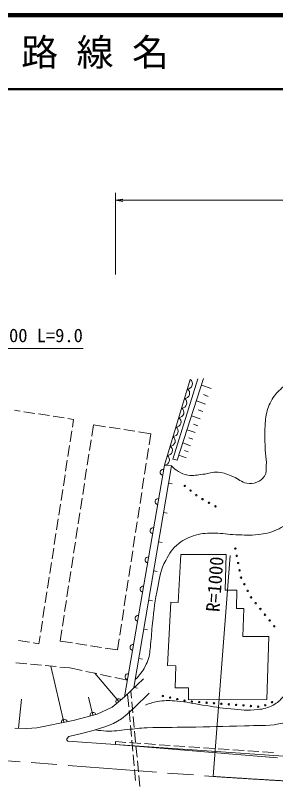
# Model space of a CAD drawing. Units: millimetres, scale not verified. Extents: x 40000 to 680000, y 20000 to 380000.
# Drawn here: x 179592 to 214804, y 276720 to 380000 of the extents above; entities that cross this region are included whole.
import ezdxf
from ezdxf.enums import TextEntityAlignment as Align

# ---------------------------------------------------------------- set-up
doc = ezdxf.new("R2010")
doc.units = ezdxf.units.MM
doc.header["$LTSCALE"] = 1000
doc.linetypes.add('CHAIN', pattern=[18.5, 12, -1.5, 3.5, -1.5])
for name, color, linetype, lineweight in [('M-BMK', 2, 'CHAIN', 13), ('M-STR-HTXT', 7, 'Continuous', 13), ('M-TTL', 2, 'Continuous', 140), ('M-TTL-LINE', 7, 'Continuous', 50), ('M-WORK', 1, 'Continuous', 13), ('引出線', 7, 'Continuous', 13)]:
    doc.layers.add(name, color=color, linetype=linetype, lineweight=lineweight)
doc.layers.add('M-TTL-TXT', color=7, linetype='Continuous')
doc.styles.add('ＭＳ ゴシック', font='')
doc.styles.get('ＭＳ ゴシック').set_extended_font_data('MS Gothic')

# ---------------------------------------------------------------- blocks, each defined once
blk = doc.blocks.new('open_arrow')
at = {"color": 0, "linetype": 'Continuous', "lineweight": -2}
blk.add_lwpolyline([(7.5, 1.25), (0, 0), (7.5, -1.25)], dxfattribs=at)

msp = doc.modelspace()

# ---------------------------------------------------------------- linework, layer by layer
at = {"layer": 'M-BMK'}
msp.add_line((168277, 280046), (206366, 277157), dxfattribs=at)
msp.add_arc((272798, 1274948), 1000000, 266.19092, 270.95263, dxfattribs=at)
at = {"layer": 'M-STR-HTXT'}
for p, q in [((193133, 345000), (193133, 356000)), ((193133, 355000), (247126, 355000)), ((206366, 277157), (208632, 307033))]:
    msp.add_line(p, q, dxfattribs=at)
at = {"layer": 'M-TTL'}
msp.add_line((680000, 380000), (40000, 380000), dxfattribs=at)
at = {"layer": 'M-TTL-LINE'}
msp.add_line((40000, 370000), (680000, 370000), dxfattribs=at)
at = {"layer": 'M-WORK'}
for p, q in [((199745, 319228), (203241, 330792)), ((200904, 320050), (204286, 330881)), ((205037, 330923), (201498, 319894)), ((206074, 329571), (204756, 330047)), ((205692, 328516), (205033, 328755)), ((205311, 327462), (204071, 327911)), ((180270, 326520), (179481, 326642)), ((182246, 326213), (180764, 326443)), ((204952, 326470), (204332, 326694)), ((184223, 325907), (182740, 326137)), ((186199, 325601), (184717, 325830)), ((187482, 325402), (186693, 325524)), ((187316, 324330), (187482, 325402)), ((204593, 325478), (203425, 325900)), ((190156, 324669), (189922, 323155)), ((191810, 324414), (190156, 324669)), ((193787, 324109), (192304, 324338)), ((204255, 324544), (203671, 324755)), ((187010, 322354), (187240, 323836)), ((195763, 323804), (194281, 324033)), ((197912, 323473), (196258, 323728)), ((197679, 321960), (197912, 323473)), ((203917, 323610), (202818, 324007)), ((189846, 322661), (189618, 321178)), ((203599, 322730), (203049, 322929)), ((186704, 320378), (186933, 321860)), ((197374, 319983), (197603, 321465)), ((203281, 321851), (202246, 322225)), ((202981, 321023), (202464, 321210)), ((189542, 320684), (189313, 319202)), ((202682, 320195), (201708, 320548)), ((186397, 318401), (186627, 319883)), ((199745, 319228), (194366, 287913)), ((197069, 318006), (197298, 319489)), ((199745, 319228), (200715, 319136)), ((201498, 319894), (200904, 320050)), ((189237, 318708), (189008, 317225)), ((195622, 289158), (200715, 319136)), ((186091, 316425), (186321, 317907)), ((196765, 316030), (196993, 317512)), ((188932, 316731), (188704, 315248)), ((200312, 316762), (200805, 316678)), ((185785, 314448), (186014, 315931)), ((196460, 314053), (196689, 315535)), ((188628, 314754), (188399, 313272)), ((185478, 312472), (185708, 313954)), ((196155, 312076), (196384, 313559)), ((185172, 310496), (185402, 311978)), ((188323, 312778), (188094, 311295)), ((199642, 312819), (200135, 312735)), ((195851, 310100), (196079, 311582)), ((184865, 308519), (185095, 310001)), ((188018, 310801), (187790, 309318)), ((187714, 308824), (187485, 307342)), ((195546, 308123), (195775, 309605)), ((198972, 308875), (199465, 308791)), ((184559, 306543), (184789, 308025)), ((187409, 306848), (187181, 305365)), ((195241, 306146), (195470, 307629)), ((201608, 300683), (201983, 307162)), ((201983, 307162), (208126, 307141)), ((208126, 307141), (207952, 302336)), ((184253, 304566), (184483, 306049)), ((187104, 304871), (186876, 303388)), ((194937, 304170), (195165, 305652)), ((198302, 304932), (198795, 304848)), ((183946, 302590), (184176, 304072)), ((194632, 302193), (194861, 303675)), ((186800, 302894), (186571, 301412)), ((183640, 300614), (183870, 302096)), ((194328, 300216), (194556, 301699)), ((207952, 302336), (209550, 302329)), ((209550, 302329), (209501, 299869)), ((186495, 300918), (186267, 299435)), ((197632, 300988), (198125, 300904)), ((200172, 292132), (200628, 300694)), ((200628, 300694), (201608, 300683)), ((183334, 298637), (183564, 300119)), ((194023, 298240), (194251, 299722)), ((209501, 299869), (210481, 299869)), ((210481, 299869), (210346, 296077)), ((186190, 298941), (185962, 297458)), ((183027, 296661), (183257, 298143)), ((193718, 296263), (193947, 297745)), ((185886, 296964), (185652, 295450)), ((196962, 297045), (197455, 296961)), ((180019, 295524), (181502, 295294)), ((182785, 295095), (182951, 296167)), ((185652, 295450), (187307, 295195)), ((193409, 294255), (193642, 295769)), ((210346, 296077), (213853, 296072)), ((213853, 296072), (213595, 287535)), ((181996, 295218), (182785, 295095)), ((187801, 295119), (189284, 294891)), ((189778, 294815), (191260, 294586)), ((191754, 294510), (193409, 294255)), ((181151, 292363), (179658, 292501)), ((183143, 292178), (181649, 292317)), ((196292, 293101), (196785, 293018)), ((185134, 291993), (183640, 292132)), ((186169, 284502), (184386, 292063)), ((186946, 291825), (185632, 291947)), ((188649, 291464), (186946, 291825)), ((190605, 291050), (189138, 291361)), ((201282, 292100), (200172, 292132)), ((201204, 289145), (201282, 292100)), ((193603, 287266), (190354, 291103)), ((192562, 290635), (191094, 290946)), ((194754, 290170), (193051, 290531)), ((194366, 287913), (196949, 290344)), ((194769, 288292), (194929, 286550)), ((195227, 288723), (195317, 287749)), ((195622, 289158), (196115, 289074)), ((195675, 286413), (197708, 288404)), ((203018, 289145), (201204, 289145)), ((203018, 287503), (203018, 289145)), ((180032, 283684), (180415, 287618)), ((190084, 285425), (189506, 287872)), ((195363, 287251), (195500, 285757)), ((213595, 287535), (203018, 287503)), ((194737, 285558), (195675, 286413)), ((193945, 284964), (194737, 285558)), ((194975, 286052), (195112, 284558)), ((195546, 285260), (195684, 283766)), ((191714, 283869), (192871, 284328)), ((192871, 284328), (193945, 284964)), ((195158, 284060), (195296, 282566)), ((179525, 283671), (181167, 283640)), ((181167, 283640), (182496, 283749)), ((188555, 282973), (190119, 283379)), ((190119, 283379), (191714, 283869)), ((195730, 283268), (195867, 281774)), ((186574, 282262), (186814, 282567)), ((186574, 282053), (186574, 282262)), ((186675, 281934), (186574, 282053)), ((186814, 282567), (188555, 282973)), ((195342, 282069), (195479, 280575)), ((193133, 281465), (186675, 281934)), ((193133, 281465), (193161, 281864)), ((218370, 279706), (193133, 281465)), ((215037, 279690), (193133, 281465)), ((194556, 281767), (193161, 281864)), ((196551, 281628), (195054, 281732)), ((195913, 281276), (196050, 279783)), ((198546, 281489), (197050, 281593)), ((200541, 281350), (199045, 281454)), ((202536, 281211), (201040, 281315)), ((204531, 281072), (203035, 281176)), ((206527, 280933), (205030, 281037)), ((195525, 280077), (195663, 278583)), ((208522, 280794), (207025, 280898)), ((210517, 280655), (209021, 280759)), ((212512, 280516), (211016, 280620)), ((214507, 280376), (213011, 280481)), ((196096, 279285), (196234, 277791)), ((195708, 278085), (195846, 276592)), ((196280, 277293), (196417, 275800))]:
    msp.add_line(p, q, dxfattribs=at)
msp.add_lwpolyline([(194366, 287913), (192699, 286501), (190666, 285563), (187398, 284718), (182496, 283749)], dxfattribs=at)
for centre in [(202508, 316416), (203289, 315791), (204070, 315167), (204907, 314626), (205781, 314140), (206654, 313653), (209352, 307951), (209540, 306968), (209727, 305986), (209915, 305004), (210113, 304025), (210560, 303131), (211007, 302236), (211470, 301352), (212096, 300572), (212723, 299793), (213349, 299014), (213976, 298234), (214602, 297455), (199541, 288020), (200520, 287815), (201498, 287610), (202477, 287405), (203466, 287274), (204464, 287200), (205461, 287126), (206458, 287053), (214305, 287184), (207455, 286979), (208453, 286906), (209450, 286832), (210447, 286755), (211443, 286670), (212440, 286584), (213389, 286783)]:
    msp.add_circle(centre, 100, dxfattribs=at)
for centre, radius, start, end in [((202855, 330208), 700, 269.80621, 56.54582), ((202467, 328923), 700, 269.80621, 56.54582), ((202078, 327638), 700, 269.80621, 56.54582), ((201690, 326353), 700, 269.80621, 56.54582), ((201301, 325068), 700, 269.80621, 56.54582), ((200913, 323783), 700, 269.80621, 56.54582), ((200524, 322498), 700, 269.80621, 56.54582), ((200136, 321214), 700, 269.80621, 56.54582), ((199747, 319929), 700, 269.80621, 56.54582), ((199575, 318243), 400, 80.25376, 260.25376), ((198898, 314300), 400, 80.25376, 260.25376), ((198221, 310358), 400, 80.25376, 260.25376), ((197544, 306416), 400, 80.25376, 260.25376), ((196867, 302474), 400, 80.25376, 260.25376), ((196190, 298531), 400, 80.25376, 260.25376), ((195513, 294589), 400, 80.25376, 260.25376), ((194835, 290647), 400, 80.25376, 260.25376), ((193603, 287266), 400, 40.26011, 220.26011), ((190108, 285419), 400, 14.48688, 194.48688), ((186219, 284485), 400, 11.18687, 191.18687)]:
    msp.add_arc(centre, radius, start, end, dxfattribs=at)
for points, knots in [([(195807, 290248), (196190, 290618), (196309, 290759), (196587, 291122), (197045, 291721), (197231, 292118), (197504, 292821), (197817, 293627), (197770, 294144), (197890, 295000), (198047, 296121), (198008, 296763), (198140, 297887), (198362, 299781), (198448, 300853), (198851, 302716), (199165, 304164), (199227, 305048), (199930, 306352), (200464, 307340), (200808, 307930), (201689, 308627), (202473, 309246), (203022, 309481), (203980, 309760), (204964, 310047), (205566, 310015), (206591, 310026), (207687, 310039), (208295, 309858), (209390, 309823), (210581, 309784), (211259, 309681), (212439, 309839), (213433, 309971), (214014, 310062), (214926, 310480), (215853, 310904), (216360, 311217), (217115, 311903), (217784, 312512), (218118, 312930), (218537, 313732), (218913, 314449), (219008, 314918), (219132, 315718), (219258, 316533), (219119, 317004), (219116, 317829), (219111, 319081), (219055, 319784), (219116, 321034), (219169, 322119), (219063, 322768), (219397, 323802), (219652, 324589), (219976, 324968), (220492, 325616), (221187, 326488), (221786, 326779), (222587, 327554), (223406, 328348), (223943, 328728), (224636, 329634), (225189, 330358), (225377, 330667), (225887, 331604)], [0, 0, 0, 0, 1, 1, 1, 2, 2, 2, 3, 3, 3, 4, 4, 4, 5, 5, 5, 6, 6, 6, 7, 7, 7, 8, 8, 8, 9, 9, 9, 10, 10, 10, 11, 11, 11, 12, 12, 12, 13, 13, 13, 14, 14, 14, 15, 15, 15, 16, 16, 16, 17, 17, 17, 18, 18, 18, 19, 19, 19, 20, 20, 20, 21, 21, 21, 22, 22, 22, 22]), ([(200715, 319136), (201085, 318753), (201237, 318608), (201638, 318362), (202098, 318080), (202396, 317958), (202928, 317870), (203716, 317739), (204174, 317914), (204968, 317987), (205779, 318062), (206221, 318330), (207032, 318268), (207862, 318206), (208301, 317968), (209073, 317659), (209811, 317363), (210120, 316908), (210902, 316767), (211419, 316674), (211761, 316692), (212239, 316908), (212721, 317125), (213012, 317306), (213295, 317752), (213578, 318200), (213492, 318561), (213529, 319089), (213578, 319776), (213443, 320161), (213412, 320848), (213359, 322020), (213315, 322678), (213342, 323851), (213361, 324696), (213357, 325180), (213529, 326008), (213709, 326871), (213869, 327366), (214327, 328119), (214735, 328791), (215049, 329126), (215640, 329644), (216115, 330059), (216327, 330203), (216954, 330582)], [0, 0, 0, 0, 1, 1, 1, 2, 2, 2, 3, 3, 3, 4, 4, 4, 5, 5, 5, 6, 6, 6, 7, 7, 7, 8, 8, 8, 9, 9, 9, 10, 10, 10, 11, 11, 11, 12, 12, 12, 13, 13, 13, 14, 14, 14, 15, 15, 15, 15]), ([(197187, 286805), (198021, 287108), (198325, 287202), (199083, 287322), (199999, 287467), (200533, 287416), (201457, 287341), (202823, 287232), (203568, 287003), (204924, 286805), (206410, 286588), (207238, 286418), (208735, 286288), (210151, 286165), (210961, 286030), (212373, 286192), (213224, 286290), (213723, 286403), (214480, 286805), (215080, 287123), (215364, 287415), (215801, 287935), (216425, 288676), (216660, 289191), (217046, 290080), (217590, 291333), (217606, 292137), (217984, 293450), (218341, 294689), (218581, 295372), (218942, 296610), (219433, 298297), (219501, 299313), (220167, 300938), (220574, 301930), (220934, 302432), (221546, 303313), (222161, 304197), (222675, 304562), (223327, 305419), (224129, 306473), (224697, 307009), (225242, 308215), (225758, 309356), (225896, 310075), (226047, 311318), (226176, 312387), (226092, 313000), (226027, 314075), (225954, 315298), (225766, 315973), (225721, 317197), (225691, 318020), (225614, 318501), (225798, 319303), (226010, 320230), (226189, 320806), (226832, 321506), (227591, 322333), (228198, 322621), (229187, 323153), (230674, 323951), (231661, 324058), (233228, 324685), (234318, 325120), (234965, 325289), (236005, 325834), (237322, 326524), (237960, 327085), (239260, 327806), (240258, 328360), (240825, 328664), (241878, 329102), (243036, 329582), (243715, 329908), (244967, 329970), (245474, 329995), (245816, 330024), (246250, 329759), (246609, 329541), (246680, 329262), (246920, 328917), (247375, 328264), (247535, 327838), (247974, 327174), (248478, 326410), (248657, 325873), (249353, 325278), (249841, 324861), (250296, 324912), (250827, 324551), (251243, 324267), (251502, 324105), (251785, 323689), (252157, 323140), (252054, 322690), (252263, 322061), (252446, 321515), (252477, 321171), (252781, 320682), (253007, 320317), (253225, 320153), (253606, 319957), (253821, 319846), (253965, 319836), (254202, 319786), (254734, 319674), (254973, 319734), (255595, 319793)], [0, 0, 0, 0, 1, 1, 1, 2, 2, 2, 3, 3, 3, 4, 4, 4, 5, 5, 5, 6, 6, 6, 7, 7, 7, 8, 8, 8, 9, 9, 9, 10, 10, 10, 11, 11, 11, 12, 12, 12, 13, 13, 13, 14, 14, 14, 15, 15, 15, 16, 16, 16, 17, 17, 17, 18, 18, 18, 19, 19, 19, 20, 20, 20, 21, 21, 21, 22, 22, 22, 23, 23, 23, 24, 24, 24, 25, 25, 25, 26, 26, 26, 27, 27, 27, 28, 28, 28, 29, 29, 29, 30, 30, 30, 31, 31, 31, 32, 32, 32, 33, 33, 33, 34, 34, 34, 35, 35, 35, 36, 36, 36, 36]), ([(190382, 283460), (191073, 283343), (191300, 283328), (191892, 283295), (192993, 283233), (193608, 283415), (194707, 283505), (195762, 283591), (196350, 283686), (197407, 283735), (199574, 283836), (200792, 283770), (202961, 283812), (205931, 283869), (207595, 283890), (210563, 284003), (212382, 284072), (213427, 283922), (215217, 284252), (216027, 284402), (216470, 284598), (217189, 284999), (217851, 285368), (218213, 285659), (218645, 286282), (219086, 286918), (219091, 287405), (219334, 288140), (219613, 288982), (219574, 289527), (219966, 290323), (220392, 291187), (220684, 291694), (221422, 292314), (222082, 292870), (222591, 293011), (223413, 293272), (224225, 293529), (224707, 293657), (225558, 293655), (226406, 293653), (226871, 293489), (227703, 293329), (228329, 293209), (228656, 292968), (229293, 292966), (229848, 292963), (230103, 293028), (230695, 293208)], [0, 0, 0, 0, 1, 1, 1, 2, 2, 2, 3, 3, 3, 4, 4, 4, 5, 5, 5, 6, 6, 6, 7, 7, 7, 8, 8, 8, 9, 9, 9, 10, 10, 10, 11, 11, 11, 12, 12, 12, 13, 13, 13, 14, 14, 14, 15, 15, 15, 16, 16, 16, 16])]:
    msp.add_open_spline(points, degree=3, knots=knots, dxfattribs=at)
at = {"layer": '引出線'}
msp.add_lwpolyline([(152334, 285491), (165000, 335000), (188750, 335000)], dxfattribs=at)

# ---------------------------------------------------------------- block references
at = {"layer": 'M-STR-HTXT', "xscale": 133, "yscale": 133}
msp.add_blockref('open_arrow', (193133, 355000), dxfattribs=at)

# ---------------------------------------------------------------- texts
at = {"layer": 'M-STR-HTXT', "style": 'ＭＳ ゴシック'}
msp.add_text('R=1000', height=1833, rotation=85.662, dxfattribs=at).set_placement((206563, 303136), align=Align.MIDDLE_CENTER)
at = {"layer": 'M-TTL-TXT', "style": 'ＭＳ ゴシック'}
msp.add_text('路 線 名', height=3666, dxfattribs=at).set_placement((180380, 375000), align=Align.MIDDLE_LEFT)
at = {"layer": '引出線', "style": 'ＭＳ ゴシック'}
msp.add_text('暗渠 300×300 L=9.0', height=1833, dxfattribs=at).set_placement((176875, 336750), align=Align.MIDDLE_CENTER)

doc.saveas('drawing.dxf')
